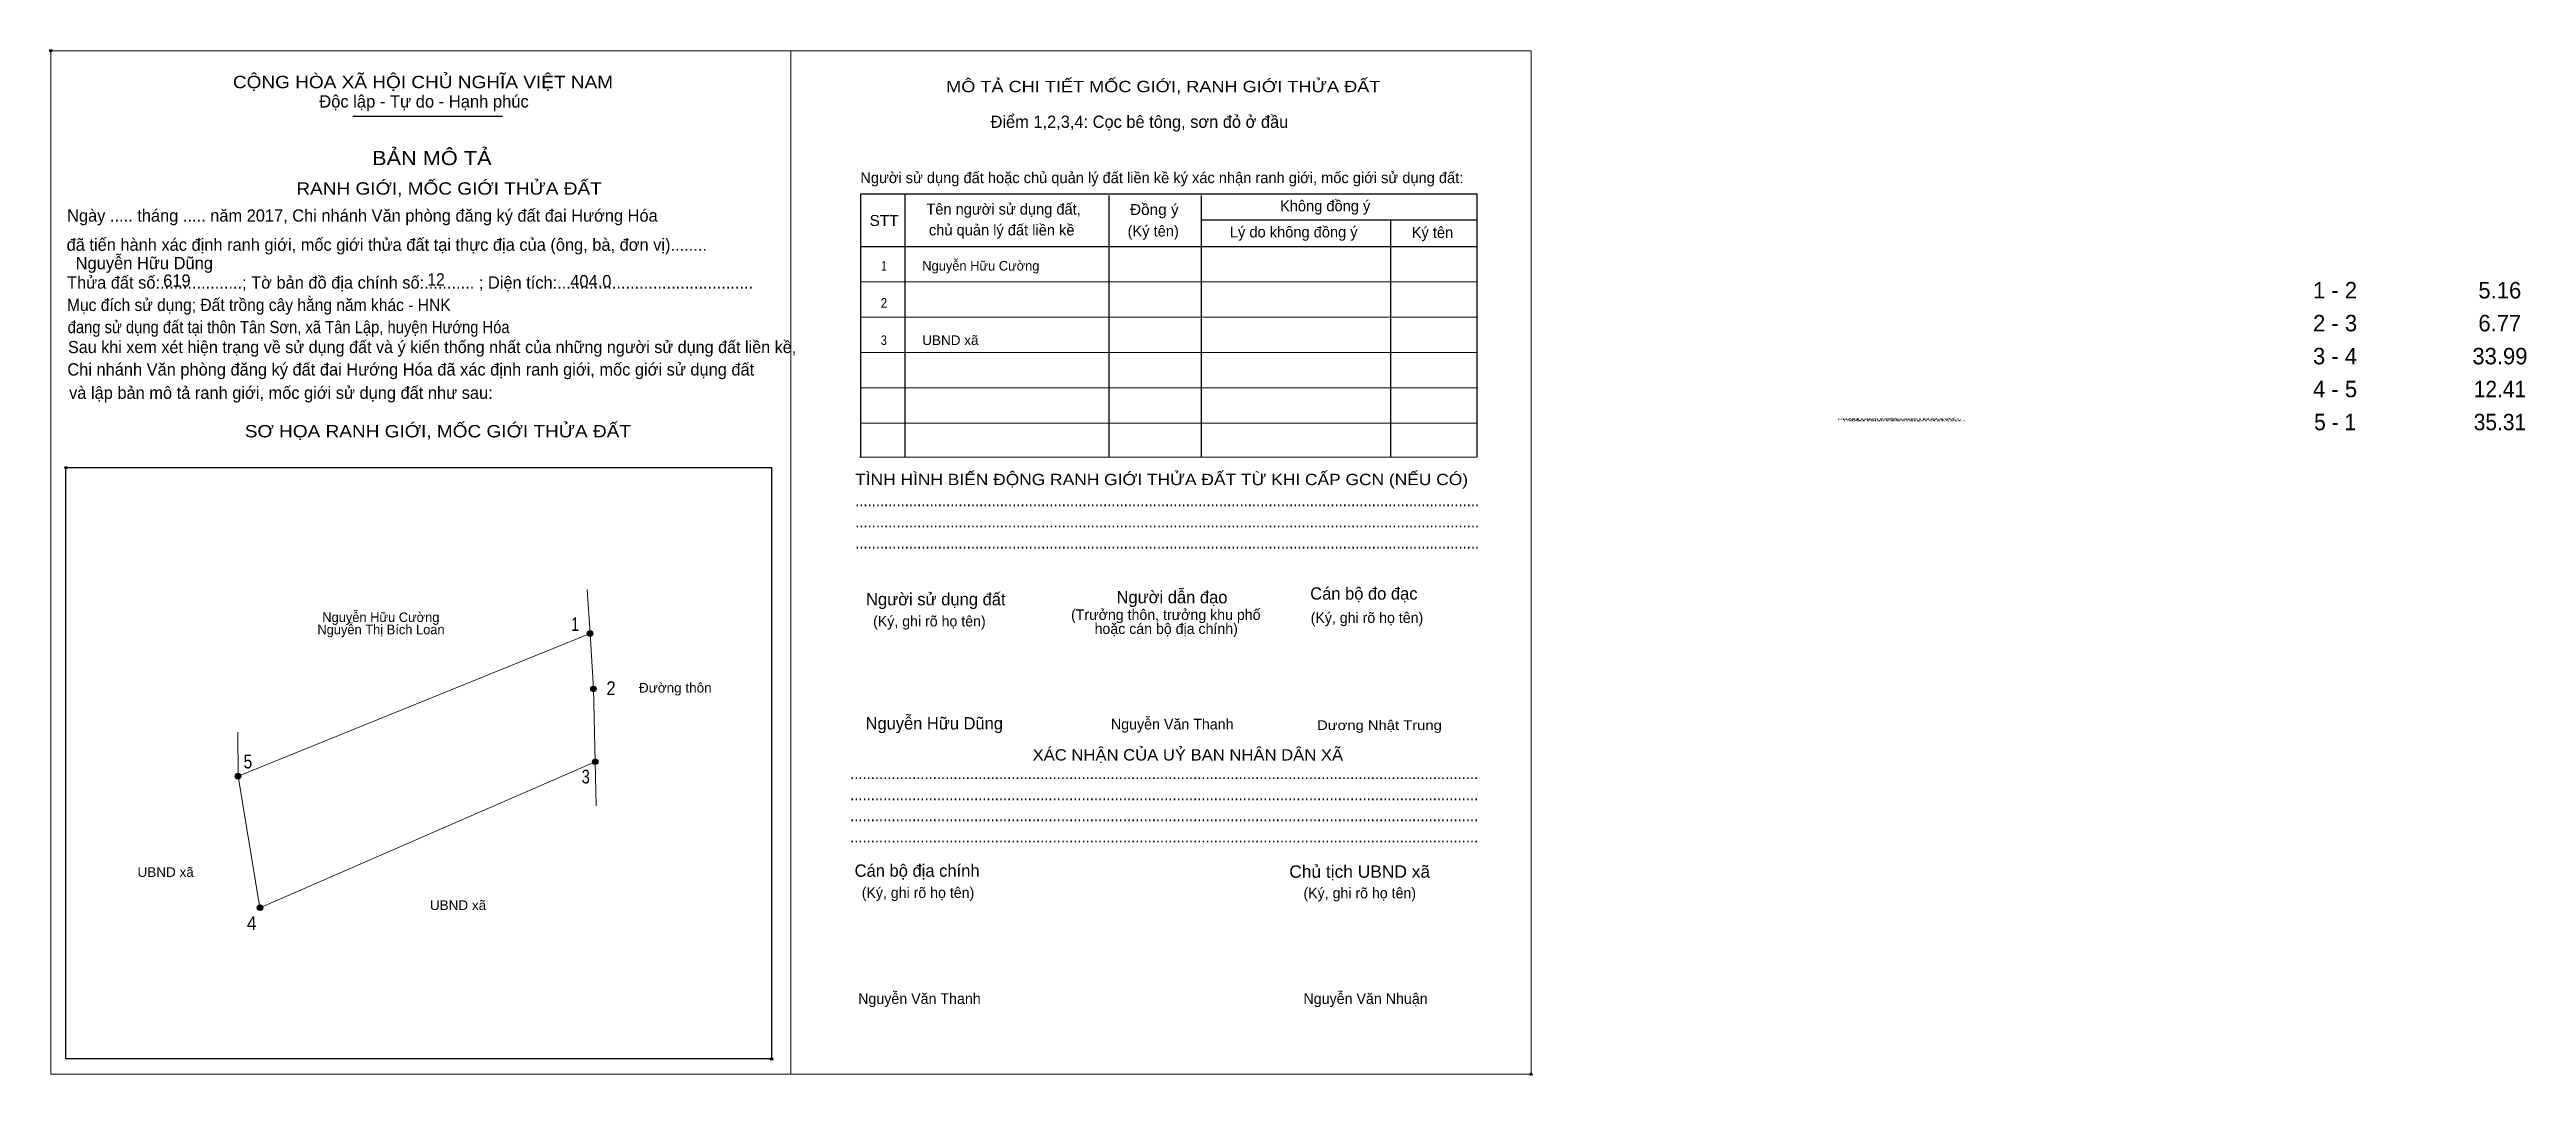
# Model space of a CAD drawing. Header units: metres. Extents: x 548020 to 548250, y 1837649 to 1837744.
import ezdxf
from ezdxf.enums import TextEntityAlignment as Align

# ---------------------------------------------------------------- set-up
doc = ezdxf.new("R2010")
doc.units = ezdxf.units.M
doc.header["$LTSCALE"] = 0.46
doc.header["$PDMODE"] = 32
doc.header["$PDSIZE"] = 0.23
for name, color, linetype, lineweight in [('1', 7, 'Continuous', 25), ('10', 7, 'Continuous', 13), ('11', 7, 'Continuous', 25), ('2', 7, 'Continuous', 13), ('27', 7, 'Continuous', 13)]:
    doc.layers.add(name, color=color, linetype=linetype, lineweight=lineweight)
for name, color, linetype in [('36', 7, 'Continuous'), ('52', 7, 'Continuous'), ('6', 7, 'Continuous'), ('60', 7, 'Continuous'), ('9', 7, 'Continuous')]:
    doc.layers.add(name, color=color, linetype=linetype)

msp = doc.modelspace()

# ---------------------------------------------------------------- hatches: boundary and pattern name
at = {"layer": '11'}
for points in [[(548070.4384, 1837690.1052, 1), (548069.9275, 1837690.1052, 1)], [(548070.7554, 1837684.95, 1), (548070.2446, 1837684.95, 1)], [(548070.9194, 1837678.1774, 1), (548070.4085, 1837678.1774, 1)], [(548070.9194, 1837678.1774, 1), (548070.4085, 1837678.1774, 1)], [(548037.7155, 1837676.8395, 1), (548037.2047, 1837676.8395, 1)], [(548039.7592, 1837664.6017, 1), (548039.2484, 1837664.6017, 1)]]:
    msp.add_hatch(color=256, dxfattribs=at).paths.add_polyline_path(points)

# ---------------------------------------------------------------- linework, layer by layer
at = {"layer": '1'}
for p, q in [((548048.14, 1837738.2), (548062.05, 1837738.2)), ((548099.44, 1837730.94), (548099.44, 1837706.5)), ((548118.42, 1837730.84), (548118.42, 1837706.5)), ((548126.99, 1837730.84), (548126.99, 1837706.5)), ((548126.99, 1837728.57), (548152.65, 1837728.57)), ((548144.61, 1837728.57), (548144.61, 1837706.5)), ((548095.32, 1837726.08), (548152.65, 1837726.08))]:
    msp.add_line(p, q, dxfattribs=at)
at = {"layer": '1', "lineweight": 13}
for p, q in [((548095.32, 1837722.8), (548152.65, 1837722.8)), ((548095.32, 1837719.52), (548152.65, 1837719.52)), ((548095.32, 1837716.23), (548152.65, 1837716.23)), ((548095.32, 1837712.95), (548152.65, 1837712.95)), ((548095.32, 1837709.67), (548152.65, 1837709.67)), ((548095.22, 1837706.5), (548152.55, 1837706.5))]:
    msp.add_line(p, q, dxfattribs=at)
at = {"layer": '1'}
msp.add_lwpolyline([(548152.65, 1837706.5), (548152.65, 1837730.94), (548095.32, 1837730.94), (548095.32, 1837706.5)], dxfattribs=at)
msp.add_lwpolyline([(548021.46, 1837705.53), (548087.05, 1837705.53), (548087.05, 1837650.54), (548021.46, 1837650.54)], close=True, dxfattribs=at)
for p in [(548020.05, 1837744.29), (548021.46, 1837705.53), (548087.05, 1837650.54), (548157.67, 1837649.12)]:
    msp.add_point(p, dxfattribs=at)
at = {"layer": '10'}
msp.add_lwpolyline([(548070.66, 1837678.18), (548039.5, 1837664.6), (548037.46, 1837676.84), (548070.18, 1837690.11), (548070.5, 1837684.95)], close=True, dxfattribs=at)
at = {"layer": '11'}
for centre in [(548070.1829, 1837690.1052), (548070.5, 1837684.95), (548070.6639, 1837678.1774), (548070.6639, 1837678.1774), (548037.4601, 1837676.8395), (548039.5038, 1837664.6017)]:
    msp.add_circle(centre, 0.2554, dxfattribs=at)
at = {"layer": '2'}
for points in [[(548020.05, 1837744.29), (548088.86, 1837744.29), (548088.86, 1837649.12), (548020.05, 1837649.12)], [(548088.86, 1837744.29), (548157.67, 1837744.29), (548157.67, 1837649.12), (548088.86, 1837649.12)], [(548088.86, 1837744.29), (548157.67, 1837744.29), (548157.67, 1837649.12), (548088.86, 1837649.12)]]:
    msp.add_lwpolyline(points, close=True, dxfattribs=at)
at = {"layer": '27'}
for p, q in [((548070.18, 1837690.11), (548069.93, 1837694.18)), ((548037.46, 1837676.84), (548037.43, 1837680.93)), ((548070.66, 1837678.18), (548070.76, 1837674.09))]:
    msp.add_line(p, q, dxfattribs=at)

# ---------------------------------------------------------------- texts
at = {"layer": '1'}
for s, height, width, p in [('CỘNG HÒA XÃ HỘI CHỦ NGHĨA VIỆT NAM', 1.149, 1.15, (548036.98, 1837740.81)), ('RANH GIỚI, MỐC GIỚI THỬA ĐẤT', 1.149, 1.15, (548042.88, 1837730.91)), ('STT', 1.017, 1.05, (548096.17, 1837728)), ('Đồng ý', 1.017, 1.05, (548120.38, 1837729.02)), ('Mục đích sử dụng; Đất trồng cây hằng năm khác - HNK', 1.14, 0.95, (548021.56, 1837720.09)), ('đang sử dụng đất tại thôn Tân Sơn, xã Tân Lập, huyện Hướng Hóa', 1.14, 0.9, (548021.62, 1837718.03)), ('SƠ HỌA RANH GIỚI, MỐC GIỚI THỬA ĐẤT', 1.149, 1.15, (548038.09, 1837708.34)), ('RANH GIỚI, MỐC GIỚI THỬA ĐẤT', 0.1438, 3.55, (548186.18, 1837709.97)), ('RANH GIỚI, MỐC GIỚI THỬA ĐẤT', 0.1438, 3.55, (548186.6, 1837709.97)), ('RANH GIỚI, MỐC GIỚI THỬA ĐẤT', 0.1438, 3.55, (548186.74, 1837709.82)), ('RANH GIỚI, MỐC GIỚI THỬA ĐẤT', 0.1438, 3.55, (548187.16, 1837709.82)), ('TÌNH HÌNH BIẾN ĐỘNG RANH GIỚI THỬA ĐẤT TỪ KHI CẤP GCN (NẾU CÓ)', 1.05, 1.15, (548094.83, 1837703.9)), ('.......................................................................................................................................................', 1.149, 0.9, (548094.83, 1837701.93)), ('.......................................................................................................................................................', 1.149, 0.9, (548094.83, 1837699.96)), ('.......................................................................................................................................................', 1.149, 0.9, (548094.83, 1837697.99)), ('Dương Nhật Trung', 0.8939, 1.15, (548137.77, 1837681.13)), ('........................................................................................................................................................', 1.149, 0.9, (548094.36, 1837676.56)), ('........................................................................................................................................................', 1.149, 0.9, (548094.36, 1837674.59)), ('........................................................................................................................................................', 1.149, 0.9, (548094.36, 1837672.63)), ('........................................................................................................................................................', 1.149, 0.9, (548094.36, 1837670.67)), ('Chủ tịch UBND xã', 1.149, 1.05, (548135.19, 1837667.39))]:
    msp.add_text(s, height=height, dxfattribs=dict(at, width=width)).set_placement(p)
for s, height, p in [('Độc lập - Tự do - Hạnh phúc', 1.149, (548045.01, 1837739.01)), ('Điểm 1,2,3,4: Cọc bê tông, sơn đỏ ở đầu', 1.14, (548107.42, 1837737.12)), ('Người sử dụng đất hoặc chủ quản lý đất liền kề ký xác nhận ranh giới, mốc giới sử dụng đất:', 1.017, (548095.31, 1837731.98)), ('Ngày ..... tháng ..... năm 2017, Chi nhánh Văn phòng đăng ký đất đai Hướng Hóa', 1.14, (548021.57, 1837728.4)), ('Tên người sử dụng đất,', 1.017, (548101.45, 1837729.06)), ('chủ quản lý đất liền kề', 1.017, (548101.69, 1837727.12)), ('Không đồng ý', 1.017, (548134.33, 1837729.36)), (' đã tiến hành xác định ranh giới, mốc giới thửa đất tại thực địa của (ông, bà, đơn vị)........', 1.14, (548021.1, 1837725.69)), ('(Ký tên)', 1.017, (548120.16, 1837727.02)), ('Lý do không đồng ý', 1.017, (548129.67, 1837726.93)), ('Ký tên', 1.017, (548146.57, 1837726.89)), ('Thửa đất số:..................; Tờ bản đồ địa chính số:........... ; Diện tích:...........................................', 1.14, (548021.56, 1837722.17)), ('Sau khi xem xét hiện trạng về sử dụng đất và ý kiến thống nhất của những người sử dụng đất liền kề,', 1.123, (548021.65, 1837716.18)), ('Chi nhánh Văn phòng đăng ký đất đai Hướng Hóa đã xác định ranh giới, mốc giới sử dụng đất', 1.14, (548021.59, 1837714.09)), (' và lập bản mô tả ranh giới, mốc giới sử dụng đất như sau:', 1.14, (548021.33, 1837711.92)), ('Người sử dụng đất', 1.149, (548095.84, 1837692.72)), ('Người dẫn đạo', 1.148, (548119.13, 1837692.91)), ('Cán bộ đo đạc', 1.146, (548137.14, 1837693.25)), ('(Ký, ghi rõ họ tên)', 0.9845, (548096.5, 1837690.76)), ('(Ký, ghi rõ họ tên)', 0.9845, (548137.18, 1837691.08)), ('Nguyễn Văn Thanh', 0.9889, (548118.61, 1837681.18)), ('Cán bộ địa chính', 1.149, (548094.78, 1837667.48)), ('(Ký, ghi rõ họ tên)', 0.9845, (548095.44, 1837665.52)), ('(Ký, ghi rõ họ tên)', 0.9845, (548136.51, 1837665.48)), ('Nguyễn Văn Thanh', 0.9889, (548095.11, 1837655.66)), ('Nguyễn Văn Nhuận', 0.9889, (548136.51, 1837655.66))]:
    msp.add_text(s, height=height, dxfattribs=at).set_placement(p)
for s, height, width, p in [('MÔ TẢ CHI TIẾT MỐC GIỚI, RANH GIỚI THỬA ĐẤT', 1.05, 1.2, (548123.475, 1837740.44)), ('BẢN MÔ TẢ', 1.313, 1.15, (548055.475, 1837733.66)), ('XÁC NHẬN CỦA UỶ BAN NHÂN DÂN XÃ', 1.051, 1.1, (548125.76, 1837678.29))]:
    msp.add_text(s, height=height, dxfattribs=dict(at, width=width)).set_placement(p, align=Align.CENTER)
for s, p in [('(Trưởng thôn, trưởng khu phố', (548123.71, 1837691.36)), ('hoặc cán bộ địa chính)', (548123.75, 1837690.06))]:
    msp.add_text(s, height=0.9844, dxfattribs=at).set_placement(p, align=Align.CENTER)
at = {"layer": '36'}
for s, p in [('Nguyễn Hữu Cường', (548050.735, 1837691.17)), ('Nguyễn Thị Bích Loan', (548050.75, 1837690.03))]:
    msp.add_text(s, height=0.8939, dxfattribs=at).set_placement(p, align=Align.CENTER)
at = {"layer": '36', "width": 1.05}
for s, p in [('Đường thôn', (548078.11, 1837684.61)), ('UBND xã', (548030.73, 1837667.47)), ('UBND xã', (548057.91, 1837664.39))]:
    msp.add_text(s, height=0.8939, dxfattribs=at).set_placement(p, align=Align.CENTER)
at = {"layer": '52'}
for s, p in [('1 - 2', (548232.41, 1837721.26)), ('5.16', (548247.73, 1837721.26)), ('2 - 3', (548232.415, 1837718.2)), ('6.77', (548247.73, 1837718.2)), ('3 - 4', (548232.41, 1837715.13)), ('33.99', (548247.74, 1837715.13)), ('4 - 5', (548232.415, 1837712.07))]:
    msp.add_text(s, height=1.532, dxfattribs=at).set_placement(p, align=Align.CENTER)
at = {"layer": '52', "width": 0.95}
for s, p in [('12.41', (548247.74, 1837712.07)), ('5 - 1', (548232.415, 1837709)), ('35.31', (548247.74, 1837709))]:
    msp.add_text(s, height=1.532, dxfattribs=at).set_placement(p, align=Align.CENTER)
at = {"layer": '6'}
for s, p in [('Nguyễn Hữu Dũng', (548022.36, 1837723.98)), ('619', (548030.5, 1837722.35)), ('404.0', (548068.34, 1837722.29)), ('Nguyễn Hữu Dũng', (548095.8, 1837681.18))]:
    msp.add_text(s, height=1.145, dxfattribs=at).set_placement(p)
at = {"layer": '6', "width": 0.95}
msp.add_text('12', height=1.145, dxfattribs=at).set_placement((548055.06, 1837722.46))
at = {"layer": '60'}
for s, width, p in [('1', 0.75, (548097.505, 1837723.85)), ('2', 0.9, (548097.505, 1837720.39)), ('3', 0.85, (548097.5, 1837716.93))]:
    msp.add_text(s, height=0.8939, dxfattribs=dict(at, width=width)).set_placement(p, align=Align.CENTER)
msp.add_text('Nguyễn Hữu Cường', height=0.8939, dxfattribs=at).set_placement((548101.07, 1837723.85))
at = {"layer": '60', "width": 1.05}
msp.add_text('UBND xã', height=0.8939, dxfattribs=at).set_placement((548101.07, 1837716.93))
at = {"layer": '9'}
for s, width, p in [('1', 0.75, (548068.8, 1837690.34)), ('2', 0.9, (548072.135, 1837684.38)), ('5', 0.85, (548038.375, 1837677.56)), ('3', 0.8, (548069.785, 1837676.16)), ('4', 0.95, (548038.725, 1837662.53))]:
    msp.add_text(s, height=1.277, dxfattribs=dict(at, width=width)).set_placement(p, align=Align.CENTER)

doc.saveas('drawing.dxf')
